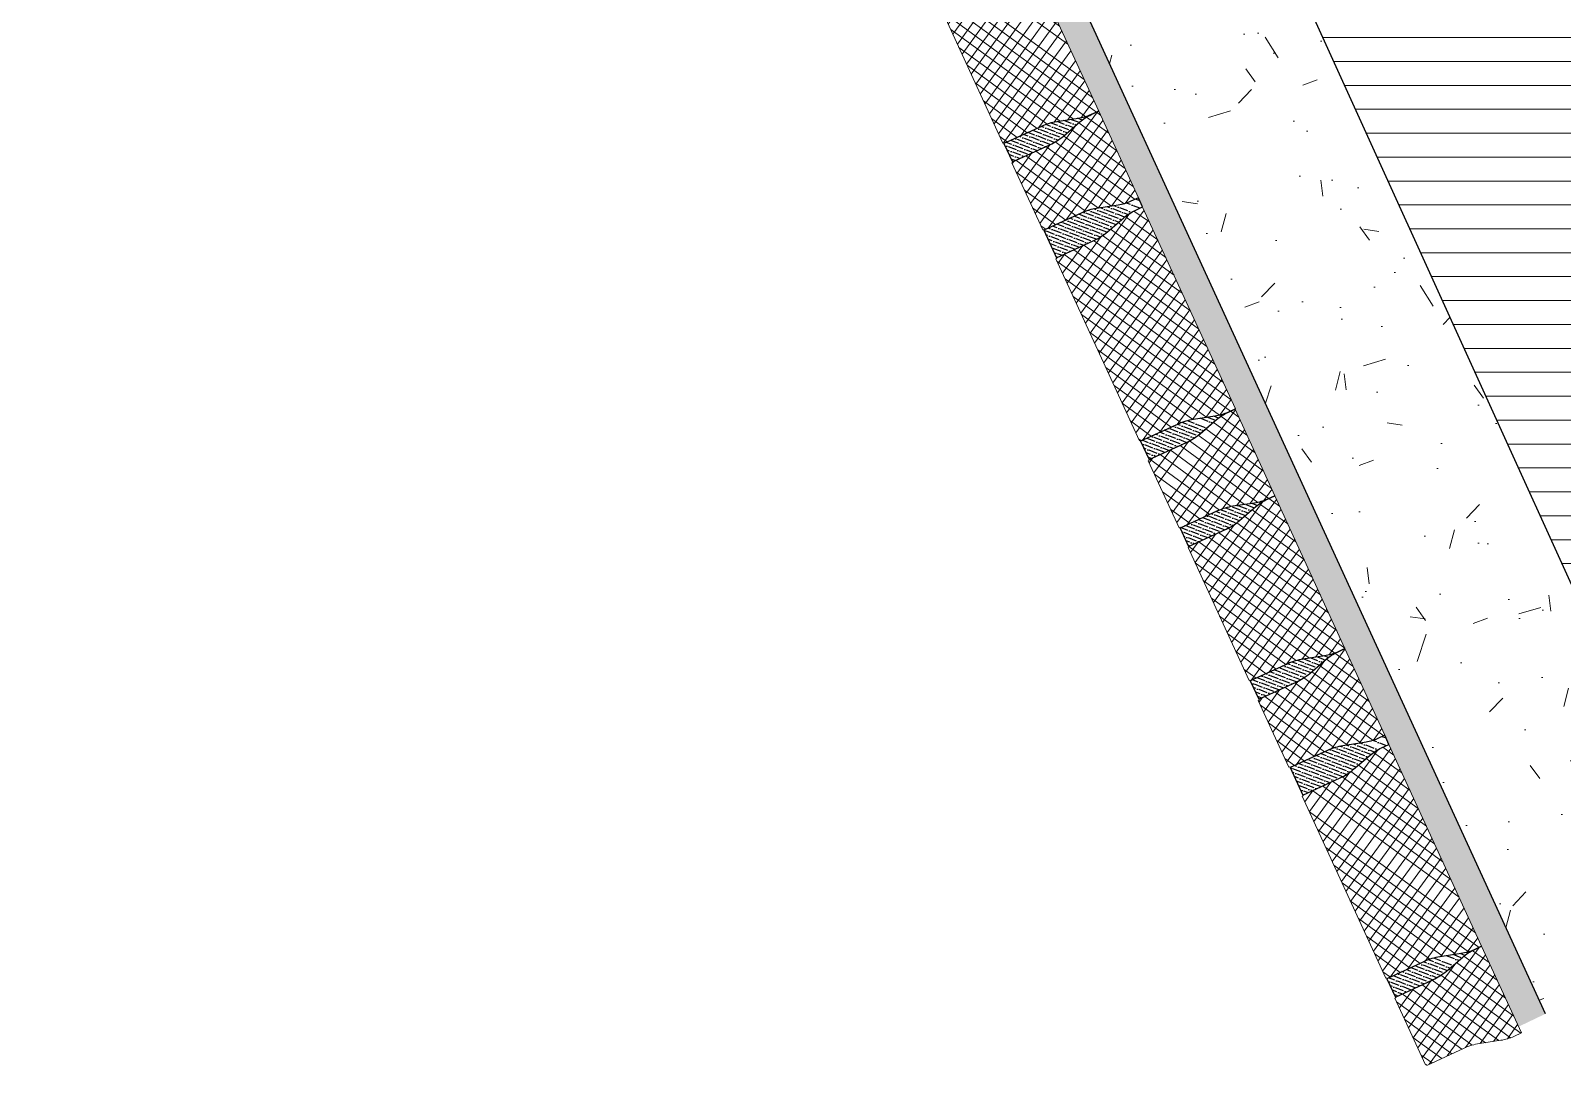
# Model space of a CAD drawing. Header units: metres. Extents: x 678805 to 1359287, y 2747329 to 5497370.
# Drawn here: x 679434.499 to 679436.024, y 2747406.927 to 2747407.958 of the extents above; entities that cross this region are included whole.
import ezdxf

# ---------------------------------------------------------------- set-up
doc = ezdxf.new("R2010")
doc.units = ezdxf.units.M
doc.layers.add('02-L-Waterfeatures 01', color=7, linetype='Continuous', true_color=0x4da6ff)
doc.layers.add('XREF_MON_WATERFEATURE$0$EIT_3 TR sorra', color=7, linetype='Continuous', true_color=0xd8ceb0)
doc.layers.add('XREF_MON_WATERFEATURE$0$-aux', color=50, linetype='Continuous', plot=False)
doc.layers.add('XREF_MON_WATERFEATURE$0$00_Aux', color=6, linetype='Continuous', plot=False)
for name, color, linetype, lineweight in [('XREF_MON_WATERFEATURE$0$1-CM', 7, 'Continuous', 0), ('XREF_MON_WATERFEATURE$0$3-TR Formigó', 252, 'Continuous', 0), ('XREF_MON_WATERFEATURE$0$3-TR terra compactada', 45, 'Continuous', 0)]:
    doc.layers.add(name, color=color, linetype=linetype, lineweight=lineweight)
doc.layers.add('XREF_MON_WATERFEATURE$0$3-TR tot_u', color=7, linetype='Continuous', lineweight=5, true_color=0x787878)
pattern_1 = [(28.36651767428574, (0.9932007659226656, 2.500106597784907), (-0.004525423527692562, 0.008381298640127705), []), (118.3665176742857, (0.9932007659226656, 2.500106597784907), (-0.008381298640127703, -0.00452542352769256), [])]
pattern_2 = [(43.53433976190804, (-26.94770544813946, -66.85027477843687), (0.001979249829771788, 0.006588501200231411), [0.008532812500000063, -0.001706562500000014, 0, -0.001706562500000014])]
pattern_3 = [(43.53433976190804, (-27.536281876266, -66.84070813748986), (0.001979249829771788, 0.006588501200231411), [0.008532812500000063, -0.001706562500000014, 0, -0.001706562500000014])]

# ---------------------------------------------------------------- blocks, each defined once
blk = doc.blocks.new('XREF_MON_WATERFEATURE$0$Long section P1')
at = {"layer": 'XREF_MON_WATERFEATURE$0$3-TR Formigó'}
h = blk.add_hatch(dxfattribs=at)
h.set_pattern_fill('ANSI37', color=256, scale=0.002999999999999998, angle=-16.63348232571425, style=0)
h.set_pattern_definition([(28.36651767428574, (-0.7726100170984864, 2.528129828628153), (-0.004525423527692562, 0.008381298640127705), []), (118.3665176742857, (-0.7726100170984864, 2.528129828628153), (-0.008381298640127703, -0.00452542352769256), [])])
edge = h.paths.add_edge_path()
edge.add_line((0.08806532248854637, 2.951688488014042), (0.08819380076602101, 2.959883262868971))
edge.add_arc((0.03978219302371144, 2.960642256774008), 0.04841755630394911, 359.1017942285715, 375.1008133549603)
edge.add_line((0.08652784023433924, 2.973255911841989), (0.08090704586356878, 2.99408631795086))
edge.add_arc((0.1360783721320331, 3.008973522111773), 0.05714458941462558, 179.1017917836051, 195.1008109098876, ccw=False)
edge.add_line((0.07894080458208919, 3.009869323577732), (0.07958548469468951, 3.050989544484764))
edge.add_line((0.07958548469468951, 3.050989544019103), (0.07878837548196316, 3.051002041902393))
edge.add_line((0.07878837548196316, 3.051002042368054), (0.07880160911008716, 3.051846015267074))
edge.add_line((0.07880160911008716, 3.051846015267074), (0.005512819159775972, 3.052995031699538))
edge.add_line((0.005512819159775972, 3.052995031699538), (0.005499591119587421, 3.052151057403535))
edge.add_line((0.005499591119587421, 3.052151056937873), (0.004702482838183641, 3.052163557615131))
edge.add_line((0.004702482838183641, 3.052163558080792), (0.004057803191244597, 3.011043334146962))
edge.add_arc((-0.05307976622134447, 3.011939136311412), 0.05714459135935213, 343.1027716050977, 359.10179073138016, ccw=False)
edge.add_line((0.001597758382558823, 2.9953297234606), (-0.004673267249017952, 2.974685754161328))
edge.add_arc((0.04165399074554443, 2.960612911265343), 0.04841755553919293, 163.1027787434812, 179.1017978698701)
edge.add_line((-0.006757616531103849, 2.961371901677921), (-0.006886092945933342, 2.953177130315453))
edge.add_line((-0.006886092480272055, 2.953177130781114), (0.08806532248854637, 2.951688488014042))
h = blk.add_hatch(dxfattribs=at)
h.set_pattern_fill('ANSI37', color=256, scale=0.002999999999999998, angle=-16.63348232571425, style=0)
h.set_pattern_definition(pattern_1)
edge = h.paths.add_edge_path()
edge.add_line((0.0880653252825141, 2.95168849080801), (0.08819380076602101, 2.959883262170479))
edge.add_arc((0.1366054089739919, 2.959124268498272), 0.04841755770966585, 163.1027751376678, 179.1017942640568, ccw=False)
edge.add_line((0.09027815097942948, 2.973197114421055), (0.09654917800799012, 2.993841081857681))
edge.add_arc((0.04187165014445782, 3.010450488654897), 0.05714459197718286, 343.1027784937511, 359.1017976200336)
edge.add_line((0.09900922048836946, 3.009554693009704), (0.09965390060096979, 3.050674913916737))
edge.add_line((0.09965390060096979, 3.050674914382398), (0.1004510084167123, 3.050662417896092))
edge.add_line((0.1004510084167123, 3.050662417896092), (0.1004642401821911, 3.051506391726434))
edge.add_line((0.1004642392508686, 3.051506391726434), (0.3000111659057438, 3.048377908067778))
edge.add_line((0.3000111663714051, 3.048377907834947), (0.299997934140265, 3.047533933306113))
edge.add_line((0.2999979336746037, 3.047533933538944), (0.3007950405590236, 3.047521439846605))
edge.add_line((0.3007950414903462, 3.047521439380944), (0.3001503627747297, 3.006401215912774))
edge.add_arc((0.3572879289276898, 3.005505411420017), 0.05714458817085249, 179.1017885580583, 195.1008076843407)
edge.add_line((0.302116603590548, 2.990618210751563), (0.3077373970299959, 2.96978780021891))
edge.add_arc((0.2609917530789971, 2.957174147479236), 0.04841755277666818, -0.898207246573179, 15.100811879815808, ccw=False)
edge.add_line((0.3094033561646938, 2.956415151944384), (0.3092748797498643, 2.948220380581915))
edge.add_line((0.3092748802155256, 2.948220381047577), (0.0880653252825141, 2.951688491040841))
h = blk.add_hatch(dxfattribs=at)
h.set_pattern_fill('ANSI37', color=256, scale=0.002999999999999998, angle=-16.63348232571425, style=0)
h.set_pattern_definition(pattern_1)
edge = h.paths.add_edge_path()
edge.add_line((0.3192736506462097, 2.948063631076366), (0.3194021289236844, 2.956258403137326))
edge.add_arc((0.3678137385286391, 2.955499409930781), 0.04841756018905419, 163.1027755970046, 179.1017947233935, ccw=False)
edge.add_line((0.321486477740109, 2.969572256319225), (0.3277575033716857, 2.990216223057359))
edge.add_arc((0.2730799792334437, 3.006825629621744), 0.05714458867133168, 343.1027779748346, 359.1017971011171)
edge.add_line((0.3302175458520651, 3.005929833743721), (0.330862226895988, 3.047050055116415))
edge.add_line((0.3308622273616493, 3.047050055116415), (0.3316593351773918, 3.047037559561431))
edge.add_line((0.3316593351773918, 3.047037559561431), (0.3316725664772093, 3.047881531529129))
edge.add_line((0.3316725664772093, 3.047881531063467), (0.4049613540992141, 3.046732513699681))
edge.add_line((0.4049613531678915, 3.046732514165342), (0.4049481223337352, 3.045888541033491))
edge.add_line((0.4049481227993965, 3.04588854056783), (0.4057452301494777, 3.045876046642661))
edge.add_line((0.405745230615139, 3.045876047108322), (0.4051005491055548, 3.004755824338645))
edge.add_arc((0.4622381208464503, 3.003860025433823), 0.05714459314873685, 179.1017946980855, 195.1008138243679)
edge.add_line((0.407066791318357, 2.988972818013281), (0.4126875842921436, 2.968142407480627))
edge.add_arc((0.3659419380128384, 2.955528755206615), 0.04841755506017581, -0.8982095783651971, 15.100809548023676, ccw=False)
edge.add_line((0.4143535438925028, 2.954769758507609), (0.4142250674776733, 2.946574988309294))
edge.add_line((0.4142250674776733, 2.946574987843633), (0.3192736497148871, 2.948063631076366))
h = blk.add_hatch(dxfattribs=at)
h.set_pattern_fill('ANSI37', color=256, scale=0.002999999999999998, angle=-16.63348232571425, style=0)
h.set_pattern_definition(pattern_1)
edge = h.paths.add_edge_path()
edge.add_line((0.414225067012012, 2.946574996691197), (0.4143535452894866, 2.954769768053666))
edge.add_arc((0.4627651548944414, 2.954010777873918), 0.04841755884504415, 163.1027793559299, 179.1017984823189, ccw=False)
edge.add_line((0.4164378945715725, 2.968083621002734), (0.4227089206688106, 2.988727587508038))
edge.add_arc((0.368031392339617, 3.005336994305253), 0.05714459197718288, 343.1027784937511, 359.1017976200336)
edge.add_line((0.4251689631491899, 3.004441198892891), (0.4258136446587741, 3.045561419799924))
edge.add_line((0.4258136441931129, 3.045561419567093), (0.4266107510775328, 3.045548922847956))
edge.add_line((0.4266107515431941, 3.045548922847956), (0.4266239833086729, 3.046392895048484))
edge.add_line((0.4266239833086729, 3.046392895281315), (0.572431935928762, 3.044106929330155))
edge.add_line((0.572431935928762, 3.044106929097325), (0.5724187036976218, 3.043262953637168))
edge.add_line((0.5724187036976218, 3.043262953869998), (0.5732158115133643, 3.043250462505966))
edge.add_line((0.5732158115133643, 3.043250462040305), (0.5725711309351027, 3.002130237873644))
edge.add_arc((0.6297086984850466, 3.001234435010701), 0.05714458920779533, 179.1017901189872, 195.1008092452696)
edge.add_line((0.5745373722165823, 2.986347232945263), (0.5801581651903689, 2.965516821946949))
edge.add_arc((0.5334125198423862, 2.952903165016323), 0.04841755485055432, -0.8982035620147144, 15.100815564374273, ccw=False)
edge.add_line((0.5818241257220507, 2.952144172973931), (0.5816956483758986, 2.943949403939769))
edge.add_line((0.5816956483758986, 2.943949403706938), (0.414225067012012, 2.946574996458367))
h = blk.add_hatch(dxfattribs=at)
h.set_pattern_fill('ANSI37', color=256, scale=0.002999999999999998, angle=-16.63348232571425, style=0)
h.set_pattern_definition(pattern_1)
edge = h.paths.add_edge_path()
edge.add_line((0.5816956483758986, 2.943949403706938), (0.5818241243250668, 2.952144174370915))
edge.add_arc((0.6302357390522957, 2.951385178603232), 0.0484175640124529, 163.1027722974157, 179.1017914238046, ccw=False)
edge.add_line((0.5839084750041366, 2.965458028949797), (0.5901795011013746, 2.986101996153593))
edge.add_arc((0.5355019797571003, 3.002711405279115), 0.05714458753595338, 343.1027744007787, 359.1017935270611)
edge.add_line((0.5926395449787378, 3.001815605908632), (0.5932842260226607, 3.042935826117173))
edge.add_line((0.5932842255569994, 3.042935825884342), (0.5940813315100968, 3.042923331027851))
edge.add_line((0.5940813319757581, 3.042923331260681), (0.5940945637412369, 3.043767302762717))
edge.add_line((0.5940945637412369, 3.043767302762717), (0.6673833513632417, 3.042618286795914))
edge.add_line((0.6673833513632417, 3.042618286330253), (0.6673701200634241, 3.041774311102927))
edge.add_line((0.6673701200634241, 3.041774311568588), (0.6681672274135053, 3.041761819738895))
edge.add_line((0.6681672274135053, 3.041761819273233), (0.6675225459039211, 3.000641594640911))
edge.add_arc((0.7246601129882038, 2.999745795503259), 0.05714458796123057, 179.1017936556007, 195.1008127818831)
edge.add_line((0.669488787651062, 2.984858590178192), (0.6751095815561712, 2.964028179645538))
edge.add_arc((0.6283639376051724, 2.951414524344727), 0.04841755381361117, -0.8982054042938898, 15.100813722094983, ccw=False)
edge.add_line((0.676775542087853, 2.950655531138182), (0.6766470638103783, 2.942460760474205))
edge.add_line((0.6766470638103783, 2.942460760008544), (0.5816956483758986, 2.943949403706938))
h = blk.add_hatch(dxfattribs=at)
h.set_pattern_fill('ANSI37', color=256, scale=0.002999999999999998, angle=-16.63348232571425, style=0)
h.set_pattern_definition(pattern_1)
edge = h.paths.add_edge_path()
edge.add_line((0.676641755271703, 2.942121849860996), (0.6767702302895486, 2.950316621456295))
edge.add_arc((0.7251818394288421, 2.949557627551258), 0.04841755853612868, 163.1027752907801, 179.101794417169, ccw=False)
edge.add_line((0.6788545800372958, 2.963630473706871), (0.6851256070658565, 2.984274440445006))
edge.add_arc((0.6304480787366629, 3.000883846078068), 0.05714459254487207, 343.1027802807791, 359.1017994070616)
edge.add_line((0.6875856495462358, 2.999988052295521), (0.6882303305901587, 3.041108272969723))
edge.add_line((0.6882303301244974, 3.041108272504061), (0.6890274370089173, 3.041095776483417))
edge.add_line((0.6890274374745786, 3.041095776949078), (0.6890406692400575, 3.041939750080928))
edge.add_line((0.68904067017138, 3.041939749615267), (0.8885875968262553, 3.038811266189441))
edge.add_line((0.8885875958949327, 3.03881126595661), (0.8885743641294539, 3.037967291427776))
edge.add_line((0.8885743641294539, 3.037967291660607), (0.8893714710138738, 3.037954797735438))
edge.add_line((0.8893714710138738, 3.037954797968268), (0.8887267922982574, 2.99683457496576))
edge.add_arc((0.9458643598482013, 2.995938773732632), 0.05714458941462559, 179.1017917836052, 195.1008109098876)
edge.add_line((0.8906930331140757, 2.981051569804549), (0.8963138260878623, 2.960221159737557))
edge.add_arc((0.8495681812055409, 2.947607507929206), 0.04841755339995048, -0.8982093336089747, 15.100809792780012, ccw=False)
edge.add_line((0.8979797861538827, 2.946848511230201), (0.897851309273392, 2.938653740799055))
edge.add_line((0.897851309273392, 2.938653740566224), (0.676641755271703, 2.942121849628165))
h = blk.add_hatch(dxfattribs=at)
h.set_pattern_fill('ANSI37', color=256, scale=0.002999999999999998, angle=-16.63348232571425, style=0)
h.set_pattern_definition(pattern_1)
edge = h.paths.add_edge_path()
edge.add_line((0.9078500801697373, 2.93849698966369), (0.9079785575158894, 2.946691761957482))
edge.add_arc((0.9563901699148118, 2.945932767353952), 0.04841756210075353, 163.10277394721, 179.101793073599, ccw=False)
edge.add_line((0.9100629081949592, 2.960005615837872), (0.9163339342921972, 2.980649582576007))
edge.add_arc((0.8616564115509391, 2.997258986346424), 0.0571445867596324, 343.1027793726754, 359.1017984989577)
edge.add_line((0.9187939763069153, 2.996363192331046), (0.9194386573508382, 3.037483414169401))
edge.add_line((0.9194386573508382, 3.037483414169401), (0.9202357647009194, 3.037470919080079))
edge.add_line((0.9202357647009194, 3.037470918614417), (0.920248996000737, 3.038314889417961))
edge.add_line((0.920248996000737, 3.038314889417961), (0.993537784088403, 3.037165872519836))
edge.add_line((0.993537784088403, 3.037165872752666), (0.9935245518572628, 3.036321899620816))
edge.add_line((0.9935245509259403, 3.036321899853647), (0.9943216587416828, 3.036309406161308))
edge.add_line((0.9943216601386666, 3.036309405695647), (0.9936769804917276, 2.995189182925969))
edge.add_arc((1.050814550369978, 2.994293379597366), 0.05714459252824589, 179.1017897042323, 195.1008088305147)
edge.add_line((0.9956432208418846, 2.979406177066267), (1.001264014746994, 2.958575766533613))
edge.add_arc((0.9545183684676886, 2.945962116122246), 0.04841755485334567, -0.8982115430222279, 15.100807583366816, ccw=False)
edge.add_line((1.002929974347353, 2.945203117094934), (1.002801497001201, 2.937008346663788))
edge.add_line((1.00280149653554, 2.937008346663788), (0.9078500801697373, 2.93849698943086))
h = blk.add_hatch(dxfattribs=at)
h.set_pattern_fill('ANSI37', color=256, scale=0.002999999999999998, angle=-16.63348232571425, style=0)
h.set_pattern_definition(pattern_1)
edge = h.paths.add_edge_path()
edge.add_line((1.00280149653554, 2.937008355744183), (1.002929975278676, 2.945203126873821))
edge.add_arc((1.05134158488363, 2.944444135995582), 0.04841755884504403, 163.1027793559299, 179.1017984823189, ccw=False)
edge.add_line((1.0050143240951, 2.958516979357228), (1.011285349261016, 2.979160946561024))
edge.add_arc((0.9566078223288059, 2.995770353358239), 0.05714459197718283, 343.1027784937511, 359.1017976200336)
edge.add_line((1.013745392672718, 2.994874557945877), (1.014390074182302, 3.03599477908574))
edge.add_line((1.01439007371664, 3.03599477885291), (1.015187181066722, 3.035982281900942))
edge.add_line((1.015187181066722, 3.035982282366604), (1.015200412366539, 3.036826254334301))
edge.add_line((1.015200412832201, 3.036826253868639), (1.161008365917951, 3.034540287451819))
edge.add_line((1.16100836545229, 3.034540287684649), (1.160995132289827, 3.033696313155815))
edge.add_line((1.160995132289827, 3.033696312922984), (1.161792240571231, 3.033683820394799))
edge.add_line((1.161792241502553, 3.03368382062763), (1.161147560924292, 2.992563596693799))
edge.add_arc((1.218285124748945, 2.991667795693502), 0.05714458692428776, 179.1017920946714, 195.1008112209538)
edge.add_line((1.163113802205771, 2.976780591998249), (1.168734595645219, 2.955950181232765))
edge.add_arc((1.121988948900253, 2.9433365277946), 0.04841755526700613, -0.8982076137078252, 15.100811512681219, ccw=False)
edge.add_line((1.170400555245578, 2.942577532492578), (1.170272078365088, 2.934382762759924))
edge.add_line((1.170272078365088, 2.934382762759924), (1.002801497001201, 2.937008355744183))
at = {"layer": 'XREF_MON_WATERFEATURE$0$3-TR terra compactada'}
h = blk.add_hatch(dxfattribs=at)
h.set_pattern_fill('LINE', color=256, scale=0.007499999999999999, angle=-115.5575462492015, style=0)
h.set_pattern_definition([(244.4424537507984, (1.000000000465661, 2.499999999534339), (0.02148250488440889, -0.01027312708679047), [])])
h.paths.add_polyline_path([(10.71988786989823, 5.267380715497664), (10.46988786989823, 5.267380715497664), (3.121245155110955, 2.93497429555282), (3.121245155110955, 2.301979742245749), (2.170754761900753, 2.301979742478579), (2.170754756778479, 2.684450435684994), (1.84492399264127, 2.687072572764009), (0, 2.722765030805022), (-4.656612873077393e-10, 0), (34.51064929459244, 0), (34.51531785260886, 6.56265344331041), (29.9232946918346, 6.482318322639912), (29.93329225039854, 5.643679985320427), (27.60592488572001, 5.643524000653997), (27.23019151389599, 4.99273470765911), (22.13872488681227, 4.992734710918739), (21.76299151498824, 4.341945421881974), (16.62236303137615, 4.341945421649143), (16.2922404287383, 3.770156301558018), (10.71988787036389, 3.770163531182334)])
at = {"layer": 'XREF_MON_WATERFEATURE$0$3-TR tot_u'}
h = blk.add_hatch(dxfattribs=at)
h.set_pattern_fill('AR-CONC', color=256, scale=0.001, angle=89.80773971951326)
h.set_pattern_definition([(139.8077397195133, (0, 0), (0.01655032896084532, 0.1821301586127015), [0.01904999999999999, -0.20955]), (84.8077397195133, (0, 0), (-0.1911740313201086, -0.03460211865260197), [0.01524, -0.16764058417]), (190.2591844195133, (0.001379190012812614, 0.01517746411263943), (-0.1746236945729831, 0.147528039453288), [0.01619000879999999, -0.1780902445999999]), (135.9919397195133, (-0.05079971440136433, 0.0001704625319689512), (0.0429517155597376, 0.2709364388181764), [0.02857499999999999, -0.3143249999999999]), (186.4432973295133, (-0.04722043173387647, 0.02274847915396094), (-0.2466281057423957, 0.238233052820361), [0.02428502314, -0.26713560816]), (80.99189088951329, (-0.05079971440136433, 0.0001704625319689512), (-0.2466281057301616, 0.2382330528337941), [0.02285996706999999, -0.2514597319199999]), (110.8077397195132, (-0.03801455395296216, 0.02552770404145122), (0.1027733749339351, 0.1512703798000213), [0.01904999999999999, -0.20955]), (55.80773971951329, (-0.03801455395296216, 0.02552770404145122), (-0.1839795482089602, 0.06241973576511604), [0.01524, -0.16764]), (161.2591847195133, (-0.02945010596886277, 0.03813356906175613), (-0.08120617422682766, 0.2136901152302659), [0.0161900088, -0.1780899375999999]), (127.3077397195133, (0, 0), (-0.08454419881353552, 0.003372316096895325), [0, -0.1656079999999999, 0, -0.1701799999999999, 0, -0.168275]), (97.30773971951326, (0, 0), (-0.09995579284528254, 0.0671554491128677), [0, -0.09702799999999993, 0, -0.1617979999999999, 0, -0.06413499999999996]), (57.30773971951327, (-0.0001900661736726761, -0.05664168111979961), (0.006183695286258138, 0.1355706086069053), [0, -0.06349999999999997, 0, -0.19812, 0, -0.2628899999999999]), (47.30773971951326, (-0.0002752970904111862, -0.08204153832048178), (-0.02492929025133012, 0.1482136677635532), [0, -0.08254999999999997, 0, -0.1315719999999999, 0, -0.1866899999999999])])
h.paths.add_polyline_path([(4.656612873077393e-10, 2.923310487531126), (0, 2.722765030805022), (1.845377078279853, 2.687063807388768), (1.853874093852937, 2.893889697268605)])
at = {"layer": 'XREF_MON_WATERFEATURE$0$EIT_3 TR sorra'}
h = blk.add_hatch(dxfattribs=at)
h.set_pattern_fill('ANSI36', color=256, scale=0.00107500000000001, angle=-1.465660238091832, style=0, double=1)
h.set_pattern_definition(pattern_3)
edge = h.paths.add_edge_path()
edge.add_line((0.08806526800617576, 2.951685013715178), (0.08819374488666654, 2.959879784146324))
edge.add_arc((0.1366053530946374, 2.959120790008456), 0.04841755771049854, 163.1027751378062, 179.1017942639182, ccw=False)
edge.add_line((0.09027809463441372, 2.973193636164069), (0.09654911980032921, 2.993837606627494))
edge.add_arc((0.04187159519642591, 3.010447011562064), 0.05714458841278505, 343.1027796321656, 359.1017987583839)
edge.add_line((0.09900916228070855, 3.009551217313856), (0.09965389780700207, 3.050674915546551))
edge.add_line((0.09965389780700207, 3.050674915313721), (0.07958548469468951, 3.050989544251934))
edge.add_line((0.07958548469468951, 3.050989544019103), (0.07894075149670243, 3.009865846950561))
edge.add_arc((0.1360783223062754, 3.008970045484602), 0.05714459273497527, 179.1017913688361, 195.100810495147)
edge.add_line((0.08090699277818203, 2.994082841090858), (0.08652778621762991, 2.973252432886511))
edge.add_arc((0.03978214878588915, 2.960638778517023), 0.04841754717323959, -0.8982044251799266, 15.100814701032903, ccw=False)
edge.add_line((0.08819374581798911, 2.9598797862418), (0.08806526754051447, 2.951685013249516))
h = blk.add_hatch(dxfattribs=at)
h.set_pattern_fill('ANSI36', color=256, scale=0.00107500000000001, angle=-1.465660238091832, style=0, double=1)
h.set_pattern_definition(pattern_3)
edge = h.paths.add_edge_path()
edge.add_line((0.3092748243361712, 2.948216904653236), (0.3192735938355327, 2.948060143738985))
edge.add_line((0.319273594301194, 2.948060143738985), (0.3194020711816847, 2.956254916731268))
edge.add_arc((0.3678136728703976, 2.955495916772634), 0.04841755104865496, 163.1027678917383, 179.1017870178503, ccw=False)
edge.add_line((0.3214864223264158, 2.969568767119199), (0.3277574446983635, 2.990212738048285))
edge.add_arc((0.2730799266137183, 3.006822149734944), 0.05714458474787685, 343.102770567296, 359.1017896935146)
edge.add_line((0.3302174885757267, 3.005926346872002), (0.3308622231706977, 3.047050056047738))
edge.add_line((0.3308622241020203, 3.047050056047738), (0.3007950400933623, 3.047521446365863))
edge.add_line((0.3007950400933623, 3.047521446365863), (0.3001503078266978, 3.006397737422958))
edge.add_arc((0.3572878767736256, 3.00550193246454), 0.05714459066108953, 179.1017882469777, 195.1008073732885)
edge.add_line((0.3021165481768548, 2.990614731330425), (0.3077373425476253, 2.969784323126078))
edge.add_arc((0.2609917013905942, 2.957170675508678), 0.04841754883625641, -0.8982126509450268, 15.100806475267916, ccw=False)
edge.add_line((0.3094033007510006, 2.956411675550044), (0.3092748243361712, 2.948216904187575))
edge.add_line((0.3092748243361712, 2.948216904653236), (0.3192735938355327, 2.948060143738985))
h = blk.add_hatch(dxfattribs=at)
h.set_pattern_fill('ANSI36', color=256, scale=0.00107500000000001, angle=-1.465660238091832, style=0, double=1)
h.set_pattern_definition(pattern_3)
edge = h.paths.add_edge_path()
edge.add_line((0.4142250106669962, 2.946571500040591), (0.414353487547487, 2.954766271170229))
edge.add_arc((0.4627650915645063, 2.95400727679953), 0.04841755357818456, 163.1027743722449, 179.101793498357, ccw=False)
edge.add_line((0.4164378372952342, 2.968080122489482), (0.4227088624611497, 2.988724092720076))
edge.add_arc((0.3680313364602625, 3.005333502776921), 0.05714459166849439, 343.1027750494566, 359.1017941756751)
edge.add_line((0.4251689063385129, 3.00443770410493), (0.4258136400021613, 3.045561420032755))
edge.add_line((0.4258136400021613, 3.045561420265585), (0.40574522735551, 3.045876051532105))
edge.add_line((0.40574522735551, 3.045876051299274), (0.4051004932262003, 3.004752334672958))
edge.add_arc((0.4622380663640797, 3.003856536000967), 0.05714459480886118, 179.1017944906938, 195.1008136170047)
edge.add_line((0.4070667354390025, 2.988969327416271), (0.4126875279471278, 2.968138918280602))
edge.add_arc((0.3659418961033225, 2.955525259952992), 0.04841754281305527, -0.8981977969370973, 15.100821329275675, ccw=False)
edge.add_line((0.4143534894101322, 2.954766273265705), (0.4142250115983188, 2.946571498643607))
h = blk.add_hatch(dxfattribs=at)
h.set_pattern_fill('ANSI36', color=256, scale=0.00107500000000001, angle=-1.465660238091832, style=0, double=1)
h.set_pattern_definition(pattern_3)
edge = h.paths.add_edge_path()
edge.add_line((0.5816955901682377, 2.943945905659348), (0.5818240689113736, 2.952140676556155))
edge.add_arc((0.6302356757223606, 2.951381679391488), 0.04841755574865774, 163.1027707664311, 179.1017898925431, ccw=False)
edge.add_line((0.5839084200561047, 2.965454529039562), (0.5901794438250363, 2.986098500434309))
edge.add_arc((0.5355019196867943, 3.002707903273404), 0.05714458815401147, 343.1027812894646, 359.1018004156829)
edge.add_line((0.5926394853740931, 3.00181211065501), (0.5932842209003866, 3.042935827281326))
edge.add_line((0.5932842209003866, 3.042935827281326), (0.5732158087193966, 3.043250457616523))
edge.add_line((0.5732158091850579, 3.043250457150862), (0.5725710745900869, 3.002126739826053))
edge.add_arc((0.6297086421400309, 3.001230945345014), 0.057144588581621, 179.1017986494397, 195.1008177757506)
edge.add_line((0.5745373168028891, 2.986343735363334), (0.5801581093110144, 2.965513326693326))
edge.add_arc((0.5334124700166285, 2.952899668365717), 0.04841755090735097, -0.8982009853780824, 15.100818140834576, ccw=False)
edge.add_line((0.5818240717053413, 2.952140679117292), (0.5816955915652215, 2.943945904960856))
h = blk.add_hatch(dxfattribs=at)
h.set_pattern_fill('ANSI36', color=256, scale=0.00107500000000001, angle=-1.465660238091832, style=0, double=1)
h.set_pattern_definition(pattern_2)
edge = h.paths.add_edge_path()
edge.add_line((0.6766416975297034, 2.942118372768164), (0.6767701748758554, 2.95031314343214))
edge.add_arc((0.7251817807555199, 2.949554149061441), 0.04841755523111017, 163.1027746784695, 179.1017938045815, ccw=False)
edge.add_line((0.6788545246236026, 2.963626995217055), (0.6851255488581955, 2.984270965913311))
edge.add_arc((0.6304480242542922, 3.000880375504494), 0.05714459001556878, 343.1027747899983, 359.1017939162167)
edge.add_line((0.6875855927355587, 2.999984576366842), (0.6882303273305297, 3.041108274133876))
edge.add_line((0.6882303273305297, 3.041108273668215), (0.6681619151495397, 3.041422903072089))
edge.add_line((0.6681619151495397, 3.04142290353775), (0.6675171805545688, 3.000299205770716))
edge.add_arc((0.7246547490358353, 2.999403405701742), 0.05714459045146769, 179.1017933445198, 195.1008124708307)
edge.add_line((0.6694834227673709, 2.984516200143844), (0.6751042171381414, 2.963685791473836))
edge.add_arc((0.6283585801720619, 2.951072142226622), 0.04841754489252333, -0.8982100743966157, 15.100809051816327, ccw=False)
edge.add_line((0.676770175807178, 2.950313144829124), (0.676641698461026, 2.94211837160401))
h = blk.add_hatch(dxfattribs=at)
h.set_pattern_fill('ANSI36', color=256, scale=0.00107500000000001, angle=-1.465660238091832, style=0, double=1)
h.set_pattern_definition(pattern_2)
edge = h.paths.add_edge_path()
edge.add_line((0.8978512543253601, 2.938650263473392), (0.9078500242903829, 2.93849350255914))
edge.add_line((0.9078500242903829, 2.93849350255914), (0.9079785016365349, 2.946688274620101))
edge.add_arc((0.956390103790909, 2.945929282112047), 0.04841755249294811, 163.1027761751515, 179.1017953012635, ccw=False)
edge.add_line((0.9100628509186208, 2.960002126172185), (0.916333875618875, 2.980646096169949))
edge.add_arc((0.8616563533432782, 2.997255502268672), 0.05714458701863308, 343.1027777154083, 359.1017968416267)
edge.add_line((0.9187939185649157, 2.996359705459327), (0.9194386540912092, 3.037483414169401))
edge.add_line((0.9194386531598866, 3.037483414635062), (0.88937146961689, 3.037954804953188))
edge.add_line((0.8893714705482125, 3.037954804953188), (0.8887267364189029, 2.996831096708775))
edge.add_arc((0.945864305831492, 2.9959352966398), 0.0571445912815803, 179.1017932408311, 195.100812367142)
edge.add_line((0.8906929781660438, 2.981048090849072), (0.8963137716054916, 2.960217682179064))
edge.add_arc((0.8495681304484606, 2.947604031069204), 0.04841755008002941, -0.8982088440081952, 15.100810282204577, ccw=False)
edge.add_line((0.8979797312058508, 2.946845034137368), (0.8978512543253601, 2.938650263473392))
edge.add_line((0.8978512543253601, 2.938650263473392), (0.9078500242903829, 2.93849350255914))
h = blk.add_hatch(dxfattribs=at)
h.set_pattern_fill('ANSI36', color=256, scale=0.00107500000000001, angle=-1.465660238091832, style=0, double=1)
h.set_pattern_definition(pattern_2)
edge = h.paths.add_edge_path()
edge.add_line((1.002801441587508, 2.937004859559238), (1.002929918002337, 2.945199630456045))
edge.add_arc((1.051341522950679, 2.944440637715161), 0.04841755414587373, 163.102776481376, 179.101795607488, ccw=False)
edge.add_line((1.005014267284423, 2.958513482008129), (1.011285291984677, 2.979157452005893))
edge.add_arc((0.9566077650524676, 2.995766861829907), 0.05714459249495714, 343.1027751791858, 359.1017943054043)
edge.add_line((1.013745336327702, 2.994871062692255), (1.014390069525689, 3.03599477885291))
edge.add_line((1.014390069060028, 3.035994779318571), (0.9943216573446989, 3.03630941035226))
edge.add_line((0.9943216573446989, 3.03630941035226), (0.9936769236810505, 2.995185693027452))
edge.add_arc((1.050814496353269, 2.994289890863001), 0.05714459439520055, 179.1017911614586, 195.1008102877695)
edge.add_line((0.9956431649625301, 2.979402686236426), (1.001263957936317, 2.958572277799249))
edge.add_arc((0.9545183260925114, 2.945958620868623), 0.04841754260622468, -0.8981997615949808, 15.100819364617792, ccw=False)
edge.add_line((1.002929919399321, 2.945199632551521), (1.002801441587508, 2.937004857696593))
h = blk.add_hatch(dxfattribs=at)
h.set_pattern_fill('ANSI36', color=256, scale=0.001075000000000009, angle=-1.483241872226882, style=0, double=1)
h.set_pattern_definition([(61.79280073799409, (24.46388293476775, 250.8355539310724), (-0.0001846038072694073, 0.006876896057702491), [0.00853281250000007, -0.001706562500000014, 0, -0.001706562500000014])])
h.paths.add_polyline_path([(1.853874093852937, 2.893889697268605), (1.853876105509698, 2.923663014546037), (4.656612873077393e-10, 2.953069170936942), (4.656612873077393e-10, 2.923310487531126)])
at = {"layer": 'XREF_MON_WATERFEATURE$0$-aux'}
for points in [[(0.08806526847183704, 2.951685012783855), (0.08806526800617576, 2.951685013715178), (0.08819374488666654, 2.959879783913493, -0.06992251114754273), (0.09027809463441372, 2.973193636164069), (0.09654911980032921, 2.993837607093155, 0.06992251114800961), (0.09900916228070855, 3.009551217313856), (0.09965389780700207, 3.050674915313721), (0.07958548469468951, 3.050989544019103), (0.07894075103104115, 3.009865847416222, 0.0699225111484148), (0.08090699277818203, 2.994082841090858), (0.08652778621762991, 2.973252432886511, -0.06992251114798485), (0.08819374581798911, 2.9598797862418), (0.08806526847183704, 2.951685012783855), (0.08806526800617576, 2.951685013715178)], [(0.3092748243361712, 2.948216904653236), (0.319273594301194, 2.948060143738985), (0.3194020711816847, 2.956254916731268, -0.06992251114754273), (0.3214864223264158, 2.969568767119199), (0.3277574446983635, 2.990212737582624, 0.06992251114800961), (0.3302174885757267, 3.005926346872002), (0.3308622241020203, 3.047050056047738), (0.3007950400933623, 3.047521446365863), (0.3001503078266978, 3.006397737190127, 0.0699225111484148), (0.3021165481768548, 2.990614731330425), (0.3077373425476253, 2.969784323126078, -0.06992251114798485), (0.3094033007510006, 2.956411675550044), (0.3092748243361712, 2.948216904653236), (0.319273594301194, 2.948060143738985)], [(0.4142250115983188, 2.946571498876438), (0.4142250106669962, 2.946571500040591), (0.4143534884788096, 2.954766271403059, -0.06992251114754273), (0.4164378372952342, 2.968080122489482), (0.4227088619954884, 2.988724092952907, 0.06992251114800961), (0.4251689063385129, 3.00443770410493), (0.4258136400021613, 3.045561420265585), (0.40574522735551, 3.045876051299274), (0.4051004936918616, 3.004752334207296, 0.0699225111484148), (0.4070667354390025, 2.988969327416271), (0.4126875279471278, 2.968138918746263, -0.06992251114798485), (0.4143534894101322, 2.954766273265705), (0.4142250115983188, 2.946571498876438), (0.4142250106669962, 2.946571500040591)], [(0.5816955915652215, 2.943945905193686), (0.5816955901682377, 2.943945905659348), (0.5818240693770349, 2.952140677254647, -0.06992251114754273), (0.5839084200561047, 2.965454529039562), (0.5901794438250363, 2.986098500434309, 0.06992251114800961), (0.5926394853740931, 3.00181211065501), (0.5932842209003866, 3.042935827281326), (0.5732158091850579, 3.043250457150862), (0.5725710745900869, 3.002126740291715, 0.0699225111484148), (0.5745373168028891, 2.986343735363334), (0.5801581097766757, 2.965513326460496, -0.06992251114798485), (0.5818240717053413, 2.952140679117292), (0.5816955915652215, 2.943945905193686), (0.5816955901682377, 2.943945905659348)], [(0.676641698461026, 2.942118372069672), (0.6766416975297034, 2.942118372768164), (0.6767701748758554, 2.950313142966479, -0.06992251114754273), (0.6788545246236026, 2.963626995217055), (0.6851255488581955, 2.98427096568048, 0.06992251114800961), (0.6875855927355587, 2.999984576366842), (0.6882303273305297, 3.041108273668215), (0.6681619151495397, 3.04142290353775), (0.6675171805545688, 3.000299205537885, 0.0699225111484148), (0.6694834227673709, 2.984516200143844), (0.6751042162068188, 2.963685791241005, -0.06992251114798485), (0.676770175807178, 2.950313144829124), (0.676641698461026, 2.942118372069672), (0.6766416975297034, 2.942118372768164)], [(0.8978512543253601, 2.938650263473392), (0.9078500242903829, 2.93849350255914), (0.9079785016365349, 2.946688274852931, -0.06992251114754273), (0.9100628509186208, 2.960002126172185), (0.916333875618875, 2.980646096169949, 0.06992251114800961), (0.9187939185649157, 2.996359705459327), (0.9194386531598866, 3.037483414635062), (0.8893714705482125, 3.037954804953188), (0.8887267364189029, 2.996831096243113, 0.0699225111484148), (0.8906929781660438, 2.981048090849072), (0.8963137716054916, 2.960217682179064, -0.06992251114798485), (0.8979797312058508, 2.946845034137368), (0.8978512543253601, 2.938650263473392), (0.9078500242903829, 2.93849350255914)], [(1.002801441587508, 2.937004857230932), (1.002801441587508, 2.937004859559238), (1.002929917536676, 2.945199630223215, -0.06992251114754273), (1.005014267284423, 2.958513482008129), (1.011285291984677, 2.979157452005893, 0.06992251114800961), (1.013745336327702, 2.994871062692255), (1.014390069060028, 3.035994779318571), (0.9943216573446989, 3.03630941035226), (0.9936769236810505, 2.995185692794621, 0.0699225111484148), (0.9956431649625301, 2.979402686236426), (1.001263958401978, 2.958572277333587, -0.06992251114798485), (1.002929919399321, 2.945199632551521), (1.002801441587508, 2.937004857230932), (1.002801441587508, 2.937004859559238)]]:
    blk.add_lwpolyline(points, format="xyb", dxfattribs=at)
at = {"layer": 'XREF_MON_WATERFEATURE$0$00_Aux'}
for points in [[(4.656612873077393e-10, 2.923310487531126), (1.853874093852937, 2.893889697268605)], [(0, 2.722765030805022), (1.845377078279853, 2.687063807388768)]]:
    blk.add_lwpolyline(points, dxfattribs=at)
at = {"layer": 'XREF_MON_WATERFEATURE$0$1-CM'}
for points in [[(0.08806532248854637, 2.951688488014042), (0.08819380076602101, 2.959883262868971, 0.06992251114875708), (0.08652784023433924, 2.973255911841989), (0.08090704586356878, 2.99408631818369, -0.0699225111482901), (0.07894080458208919, 3.009869323577732), (0.07958548469468951, 3.050989544019103), (0.07878837548196316, 3.051002042368054), (0.07880160911008716, 3.051846015267074), (0.005512819159775972, 3.052995031699538), (0.005499591119587421, 3.052151056937873), (0.004702482838183641, 3.052163558080792), (0.004057803191244602, 3.011043334379792, -0.0699225111482901), (0.001597758382558823, 2.9953297234606), (-0.004673267249017954, 2.974685754161328, 0.06992251114875708), (-0.006757616531103849, 2.961371901677921), (-0.006886092480272055, 2.953177130781114)], [(0.0880653252825141, 2.95168849080801), (0.08819380030035973, 2.959883262170479, -0.06992251114875708), (0.09027815097942948, 2.973197114421055), (0.09654917754232883, 2.993841082323343, 0.0699225111482901), (0.09900922048836946, 3.009554693009704), (0.09965390060096979, 3.050674914382398), (0.1004510084167123, 3.050662417896092), (0.1004642392508686, 3.051506391726434), (0.3000111663714051, 3.048377907834947), (0.2999979336746037, 3.047533933538944), (0.3007950414903462, 3.047521439380944), (0.3001503627747297, 3.006401216145605, 0.0699225111482901), (0.302116603590548, 2.990618210751563), (0.3077373965643346, 2.969787800684571, -0.06992251114875708), (0.3094033561646938, 2.956415151944384), (0.3092748802155256, 2.948220381047577)], [(0.3192736506462097, 2.948063631076366), (0.3194021270610392, 2.956258403602988, -0.06992251114875708), (0.321486477740109, 2.969572256319225), (0.3277575033716857, 2.990216223523021, 0.0699225111482901), (0.3302175458520651, 3.005929833743721), (0.3308622273616493, 3.047050055116415), (0.3316593351773918, 3.047037559561431), (0.3316725664772093, 3.047881531063467), (0.4049613531678915, 3.046732514165342), (0.4049481227993965, 3.04588854056783), (0.405745230615139, 3.045876047108322), (0.4051005495712161, 3.004755824105814, 0.0699225111482901), (0.407066791318357, 2.988972818013281), (0.4126875842921436, 2.968142407480627, -0.06992251114875708), (0.4143535438925028, 2.954769758507609), (0.4142250674776733, 2.946574987843633)], [(0.414225067012012, 2.946574996691197), (0.4143535452894866, 2.954769768286496, -0.06992251114875708), (0.4164378945715725, 2.968083621002734), (0.422708919737488, 2.988727587740868, 0.0699225111482901), (0.4251689631491899, 3.004441198892891), (0.4258136441931129, 3.045561419567093), (0.4266107515431941, 3.045548922847956), (0.4266239833086729, 3.046392895281315), (0.572431935928762, 3.044106929097325), (0.5724187036976218, 3.043262953869998), (0.5732158115133643, 3.043250462040305), (0.5725711300037801, 3.002130238339305, 0.0699225111482901), (0.5745373722165823, 2.986347232945263), (0.5801581647247076, 2.965516821946949, -0.06992251114875708), (0.5818241257220507, 2.952144172973931), (0.5816956483758986, 2.943949403706938)], [(0.5816956483758986, 2.943949403706938), (0.5818241233937442, 2.952144174836576, -0.06992251114875708), (0.5839084750041366, 2.965458028949797), (0.5901795011013746, 2.986101996153593, 0.0699225111482901), (0.5926395449787378, 3.001815605908632), (0.5932842255569994, 3.042935825884342), (0.5940813319757581, 3.042923331260681), (0.5940945637412369, 3.043767302762717), (0.6673833513632417, 3.042618286330253), (0.6673701200634241, 3.041774311568588), (0.6681672274135053, 3.041761819273233), (0.6675225459039211, 3.000641595106572, 0.0699225111482901), (0.669488787651062, 2.984858590178192), (0.6751095815561712, 2.964028179645538, -0.06992251114875708), (0.676775542087853, 2.950655531138182), (0.6766470638103783, 2.942460760008544)], [(0.676641755271703, 2.942121849860996), (0.6767702302895486, 2.950316621456295, -0.06992251114875708), (0.6788545800372958, 2.963630473706871), (0.6851256070658565, 2.984274440445006, 0.0699225111482901), (0.6875856495462358, 2.999988052295521), (0.6882303301244974, 3.041108272504061), (0.6890274374745786, 3.041095776949078), (0.68904067017138, 3.041939749615267), (0.8885875958949327, 3.03881126595661), (0.8885743641294539, 3.037967291660607), (0.8893714710138738, 3.037954797968268), (0.8887267922982574, 2.996834575198591, 0.0699225111482901), (0.8906930331140757, 2.981051569804549), (0.8963138265535235, 2.960221159271896, -0.06992251114875708), (0.8979797861538827, 2.946848511230201), (0.897851309273392, 2.938653740566224)], [(0.9078500801697373, 2.93849698966369), (0.9079785575158894, 2.946691762190312, -0.06992251114875708), (0.9100629081949592, 2.960005615837872), (0.9163339333608747, 2.980649582343176, 0.0699225111482901), (0.9187939763069153, 2.996363192331046), (0.9194386573508382, 3.037483414169401), (0.9202357647009194, 3.037470918614417), (0.920248996000737, 3.038314889417961), (0.993537784088403, 3.037165872752666), (0.9935245509259403, 3.036321899853647), (0.9943216601386666, 3.036309405695647), (0.9936769800260663, 2.995189183391631, 0.0699225111482901), (0.9956432208418846, 2.979406177066267), (1.001264014746994, 2.958575766067952, -0.06992251114875708), (1.002929974347353, 2.945203117094934), (1.00280149653554, 2.937008346663788)], [(1.00280149653554, 2.937008355744183), (1.002929975278676, 2.94520312640816, -0.06992251114875708), (1.0050143240951, 2.958516979357228), (1.011285349261016, 2.979160946793854, 0.0699225111482901), (1.013745392672718, 2.994874557945877), (1.01439007371664, 3.03599477885291), (1.015187181066722, 3.035982282366604), (1.015200412832201, 3.036826253868639), (1.16100836545229, 3.034540287684649), (1.160995132289827, 3.033696312922984), (1.161792241502553, 3.03368382062763), (1.161147559992969, 2.99256359692663, 0.0699225111482901), (1.163113802205771, 2.976780591998249), (1.168734594713897, 2.955950181465596, -0.06992251114875708), (1.170400555245578, 2.942577532492578), (1.170272078365088, 2.934382762759924)]]:
    blk.add_lwpolyline(points, format="xyb", close=True, dxfattribs=at)
blk = doc.blocks.new('XREF_MON_WATERFEATURE')
at = {"rotation": 115.5575828872244}
blk.add_blockref('XREF_MON_WATERFEATURE$0$Long section P1', (679438.644752539, 2747408.239914611), dxfattribs=at)

msp = doc.modelspace()

# ---------------------------------------------------------------- block references
at = {"layer": '02-L-Waterfeatures 01', "color": 18, "true_color": 0x000000}
msp.add_blockref('XREF_MON_WATERFEATURE', (0, 0), dxfattribs=at)

doc.saveas('drawing.dxf')
